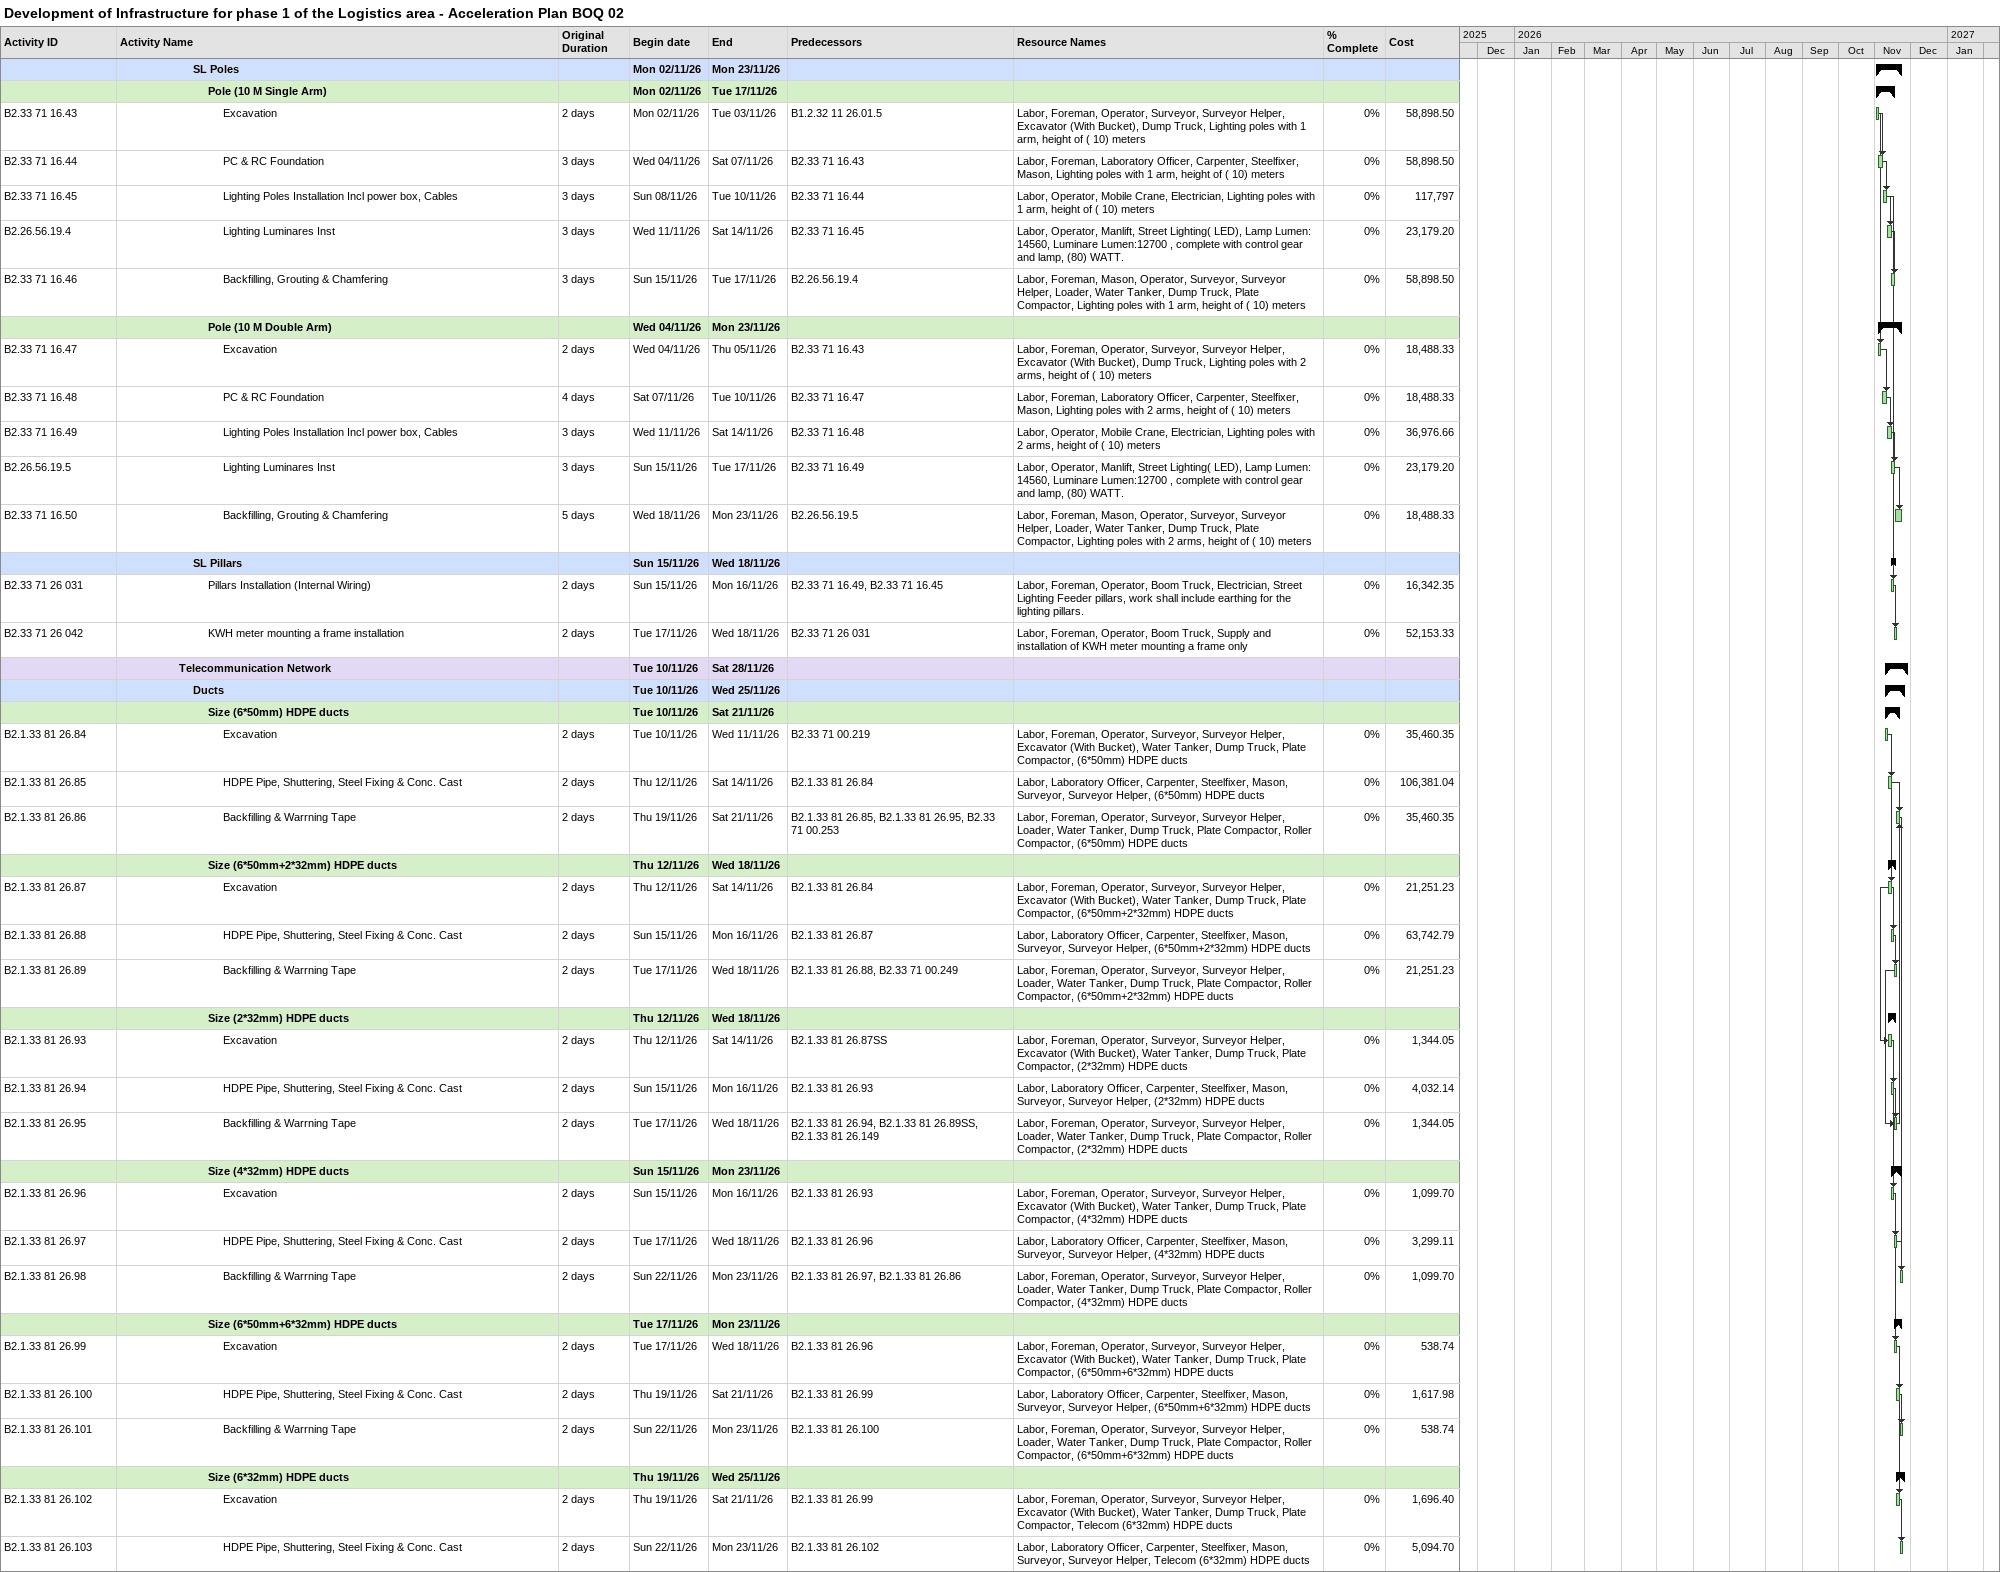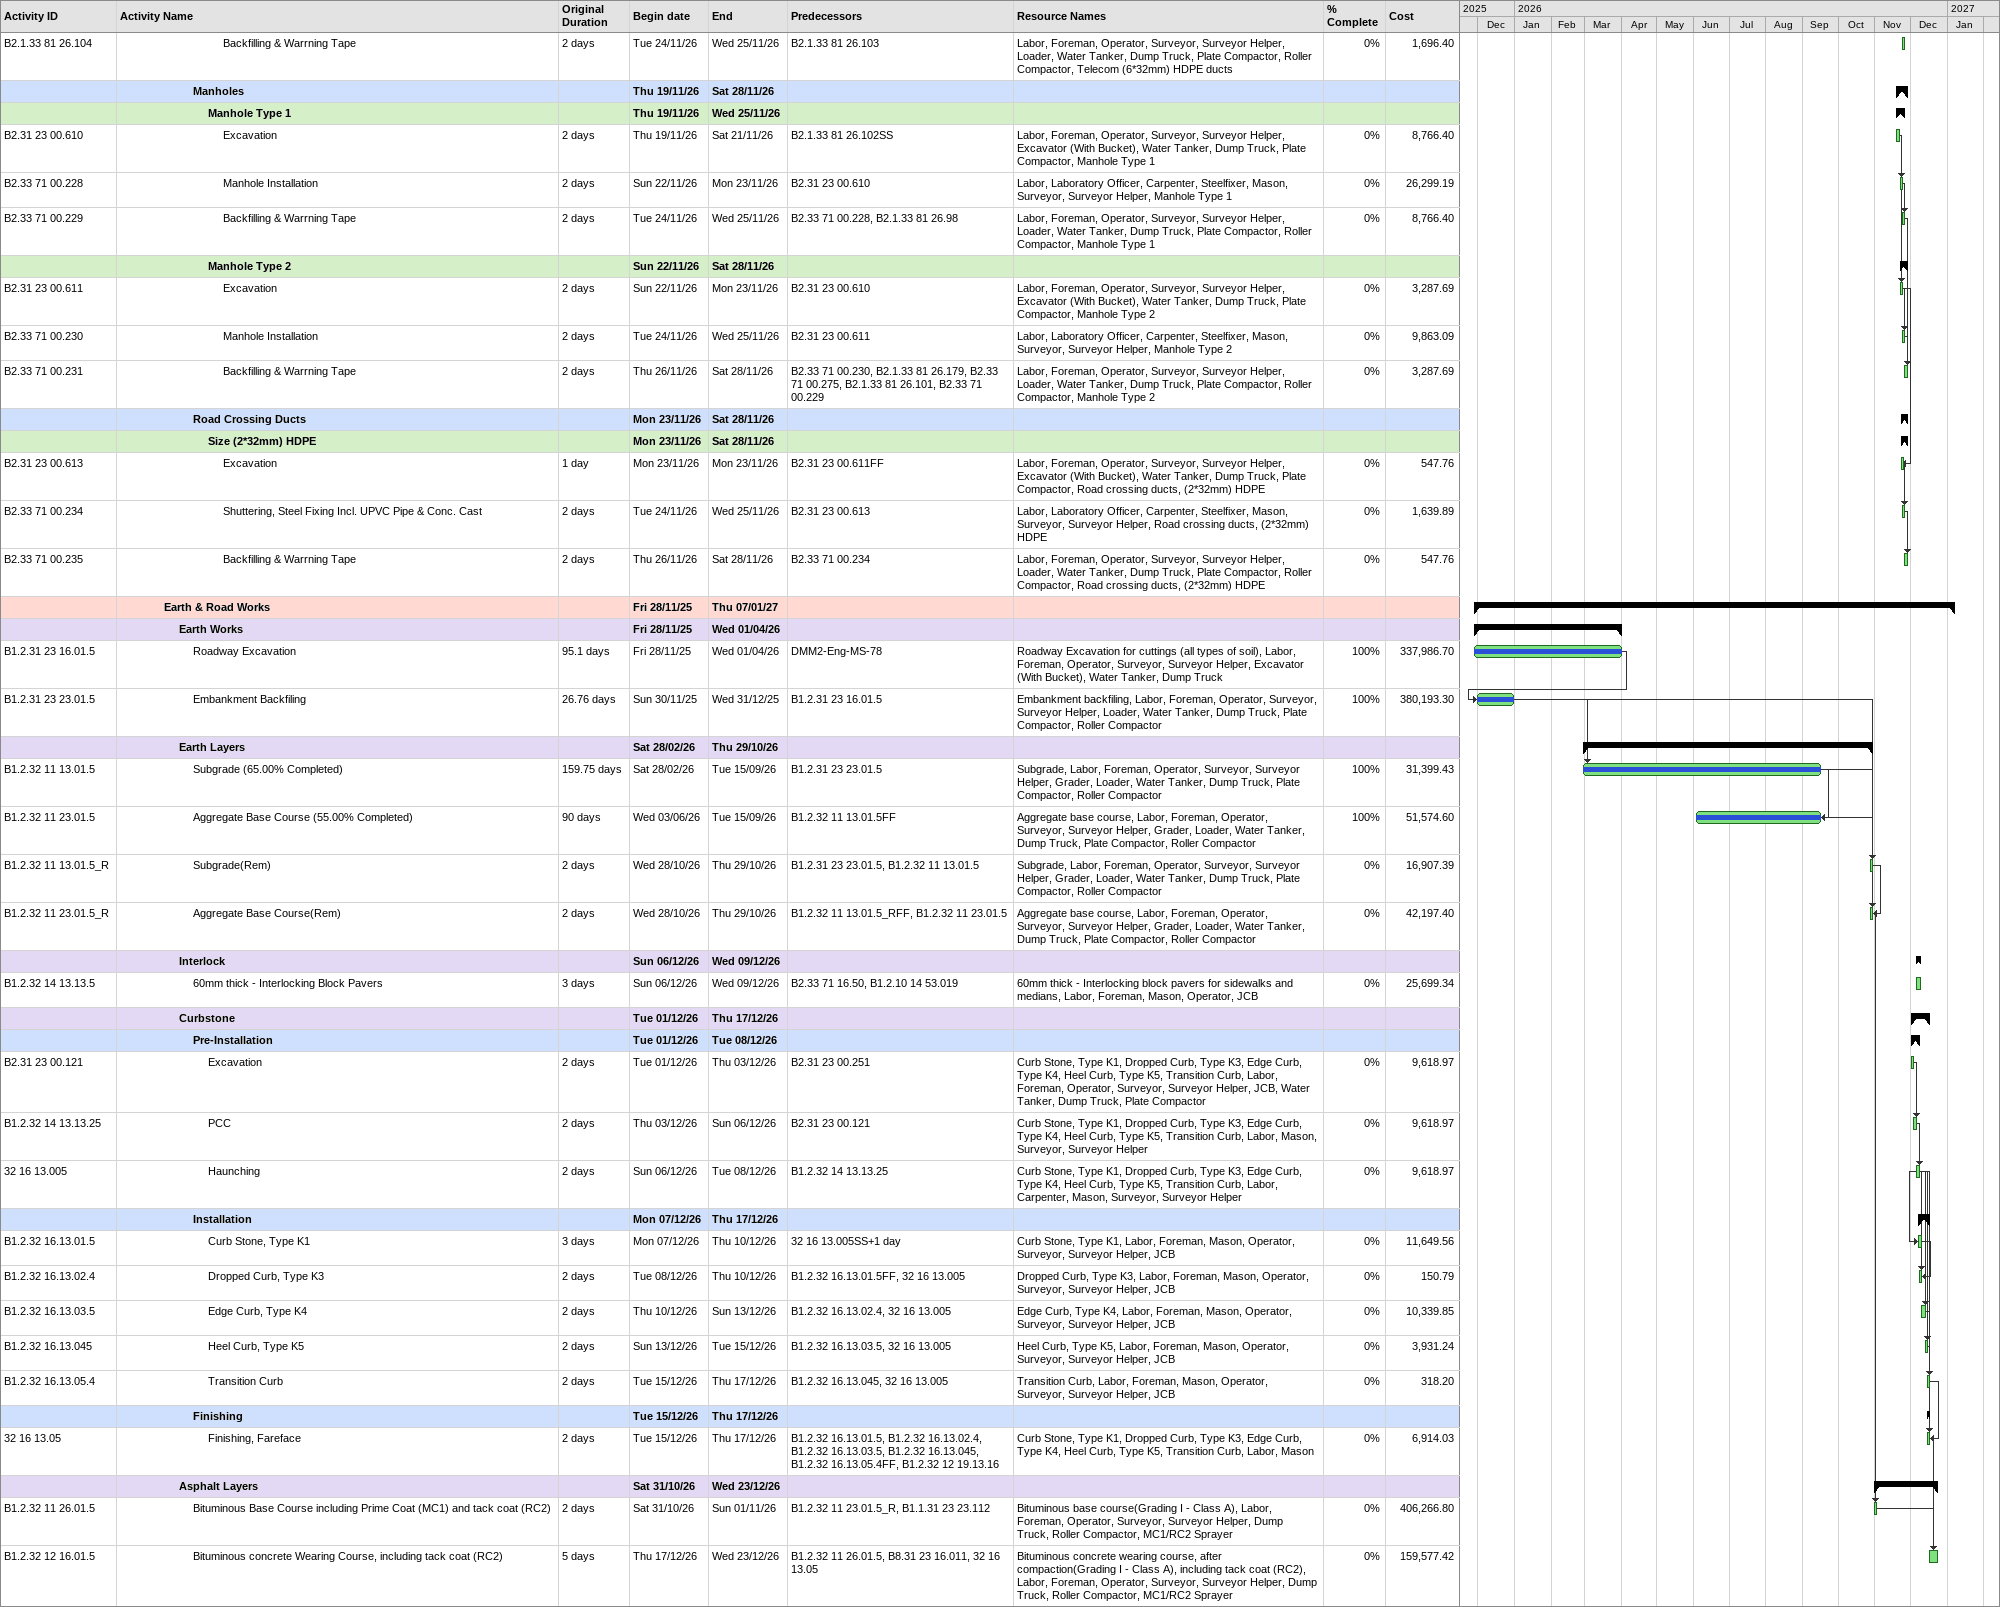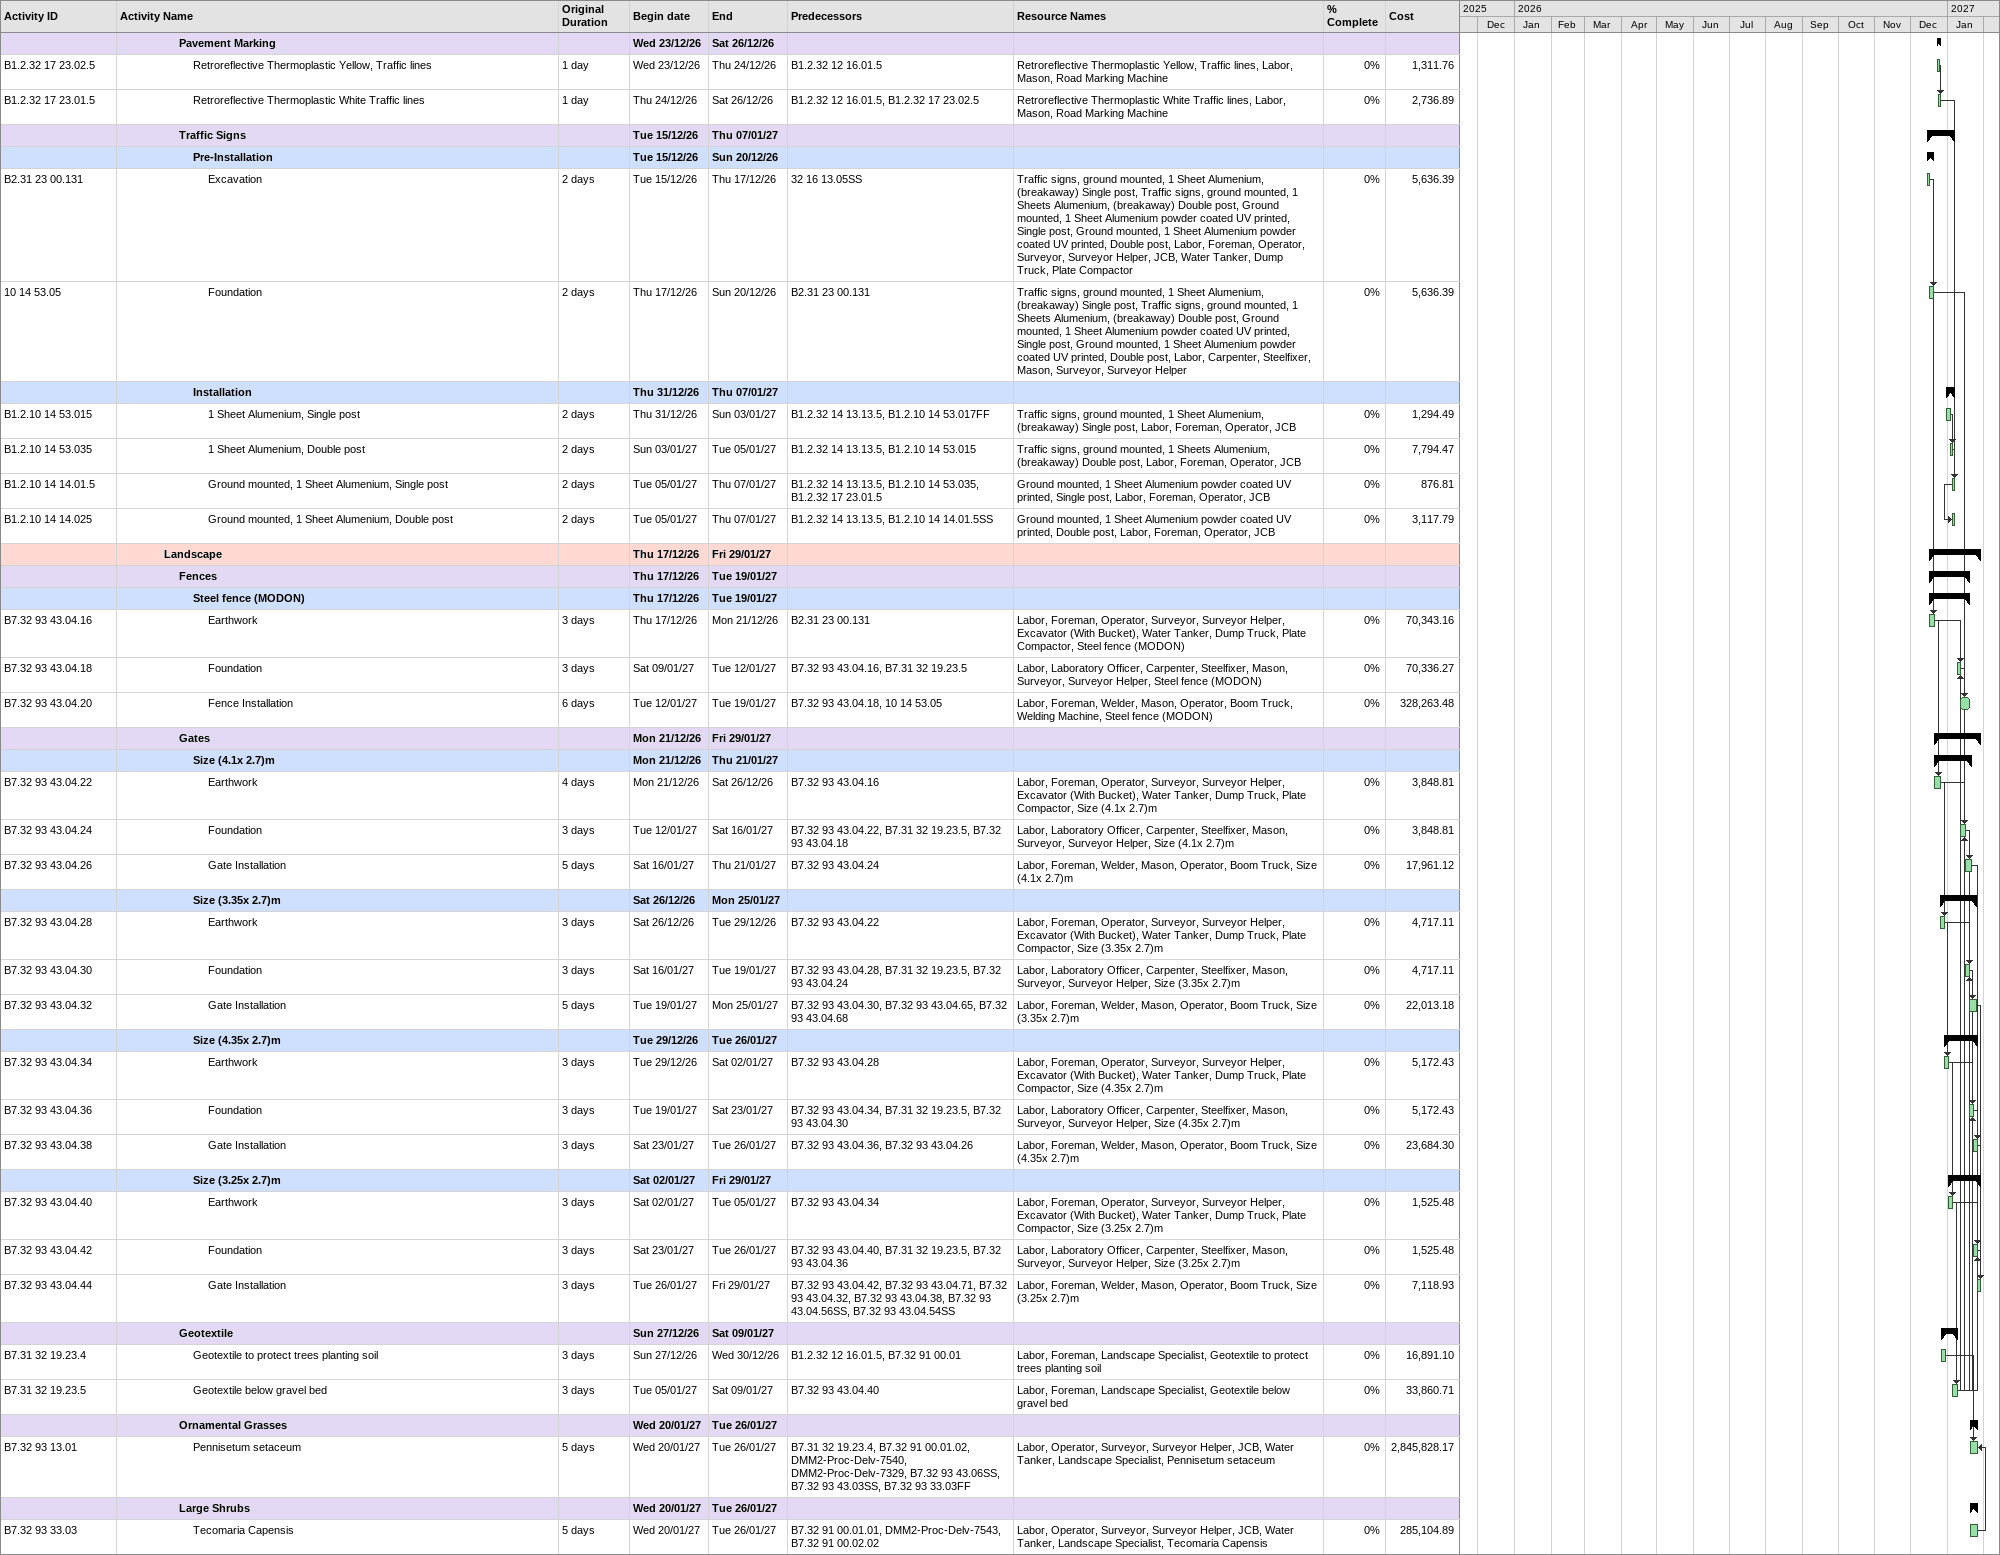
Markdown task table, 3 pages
Development of Infrastructure for phase 1 of the Logistics area - Acceleration Plan BOQ 02

| ID | Level | Task | Original duration | Start | Finish | Predecessors | Resources | % complete | Cost |
|---|---|---|---|---|---|---|---|---|---|
|  | 6 | **SL Poles** |  | 2026-11-02 | 2026-11-23 |  |  |  |  |
|  | 7 | **Pole (10 M Single Arm)** |  | 2026-11-02 | 2026-11-17 |  |  |  |  |
| B2.33 71 16.43 | 8 | Excavation | 2d | 2026-11-02 | 2026-11-03 | B1.2.32 11 26.01.5 | Labor, Foreman, Operator, Surveyor, Surveyor Helper, Excavator (With Bucket), Dump Truck, Lighting poles with 1 arm, height of ( 10) meters | 0 | 58898.50 |
| B2.33 71 16.44 | 8 | PC & RC Foundation | 3d | 2026-11-04 | 2026-11-07 | B2.33 71 16.43 | Labor, Foreman, Laboratory Officer, Carpenter, Steelfixer, Mason, Lighting poles with 1 arm, height of ( 10) meters | 0 | 58898.50 |
| B2.33 71 16.45 | 8 | Lighting Poles Installation Incl power box, Cables | 3d | 2026-11-08 | 2026-11-10 | B2.33 71 16.44 | Labor, Operator, Mobile Crane, Electrician, Lighting poles with 1 arm, height of ( 10) meters | 0 | 117797 |
| B2.26.56.19.4 | 8 | Lighting Luminares Inst | 3d | 2026-11-11 | 2026-11-14 | B2.33 71 16.45 | Labor, Operator, Manlift, Street Lighting( LED), Lamp Lumen: 14560, Luminare Lumen:12700 , complete with control gear and lamp, (80) WATT. | 0 | 23179.20 |
| B2.33 71 16.46 | 8 | Backfilling, Grouting & Chamfering | 3d | 2026-11-15 | 2026-11-17 | B2.26.56.19.4 | Labor, Foreman, Mason, Operator, Surveyor, Surveyor Helper, Loader, Water Tanker, Dump Truck, Plate Compactor, Lighting poles with 1 arm, height of ( 10) meters | 0 | 58898.50 |
|  | 7 | **Pole (10 M Double Arm)** |  | 2026-11-04 | 2026-11-23 |  |  |  |  |
| B2.33 71 16.47 | 8 | Excavation | 2d | 2026-11-04 | 2026-11-05 | B2.33 71 16.43 | Labor, Foreman, Operator, Surveyor, Surveyor Helper, Excavator (With Bucket), Dump Truck, Lighting poles with 2 arms, height of ( 10) meters | 0 | 18488.33 |
| B2.33 71 16.48 | 8 | PC & RC Foundation | 4d | 2026-11-07 | 2026-11-10 | B2.33 71 16.47 | Labor, Foreman, Laboratory Officer, Carpenter, Steelfixer, Mason, Lighting poles with 2 arms, height of ( 10) meters | 0 | 18488.33 |
| B2.33 71 16.49 | 8 | Lighting Poles Installation Incl power box, Cables | 3d | 2026-11-11 | 2026-11-14 | B2.33 71 16.48 | Labor, Operator, Mobile Crane, Electrician, Lighting poles with 2 arms, height of ( 10) meters | 0 | 36976.66 |
| B2.26.56.19.5 | 8 | Lighting Luminares Inst | 3d | 2026-11-15 | 2026-11-17 | B2.33 71 16.49 | Labor, Operator, Manlift, Street Lighting( LED), Lamp Lumen: 14560, Luminare Lumen:12700 , complete with control gear and lamp, (80) WATT. | 0 | 23179.20 |
| B2.33 71 16.50 | 8 | Backfilling, Grouting & Chamfering | 5d | 2026-11-18 | 2026-11-23 | B2.26.56.19.5 | Labor, Foreman, Mason, Operator, Surveyor, Surveyor Helper, Loader, Water Tanker, Dump Truck, Plate Compactor, Lighting poles with 2 arms, height of ( 10) meters | 0 | 18488.33 |
|  | 6 | **SL Pillars** |  | 2026-11-15 | 2026-11-18 |  |  |  |  |
| B2.33 71 26 031 | 7 | Pillars Installation (Internal Wiring) | 2d | 2026-11-15 | 2026-11-16 | B2.33 71 16.49, B2.33 71 16.45 | Labor, Foreman, Operator, Boom Truck, Electrician, Street Lighting Feeder pillars, work shall include earthing for the lighting pillars. | 0 | 16342.35 |
| B2.33 71 26 042 | 7 | KWH meter mounting a frame installation | 2d | 2026-11-17 | 2026-11-18 | B2.33 71 26 031 | Labor, Foreman, Operator, Boom Truck, Supply and installation of KWH meter mounting a frame only | 0 | 52153.33 |
|  | 5 | **Telecommunication Network** |  | 2026-11-10 | 2026-11-28 |  |  |  |  |
|  | 6 | **Ducts** |  | 2026-11-10 | 2026-11-25 |  |  |  |  |
|  | 7 | **Size (6*50mm) HDPE ducts** |  | 2026-11-10 | 2026-11-21 |  |  |  |  |
| B2.1.33 81 26.84 | 8 | Excavation | 2d | 2026-11-10 | 2026-11-11 | B2.33 71 00.219 | Labor, Foreman, Operator, Surveyor, Surveyor Helper, Excavator (With Bucket), Water Tanker, Dump Truck, Plate Compactor, (6*50mm) HDPE ducts | 0 | 35460.35 |
| B2.1.33 81 26.85 | 8 | HDPE Pipe, Shuttering, Steel Fixing & Conc. Cast | 2d | 2026-11-12 | 2026-11-14 | B2.1.33 81 26.84 | Labor, Laboratory Officer, Carpenter, Steelfixer, Mason, Surveyor, Surveyor Helper, (6*50mm) HDPE ducts | 0 | 106381.04 |
| B2.1.33 81 26.86 | 8 | Backfilling & Warrning Tape | 2d | 2026-11-19 | 2026-11-21 | B2.1.33 81 26.85, B2.1.33 81 26.95, B2.33 71 00.253 | Labor, Foreman, Operator, Surveyor, Surveyor Helper, Loader, Water Tanker, Dump Truck, Plate Compactor, Roller Compactor, (6*50mm) HDPE ducts | 0 | 35460.35 |
|  | 7 | **Size (6*50mm+2*32mm) HDPE ducts** |  | 2026-11-12 | 2026-11-18 |  |  |  |  |
| B2.1.33 81 26.87 | 8 | Excavation | 2d | 2026-11-12 | 2026-11-14 | B2.1.33 81 26.84 | Labor, Foreman, Operator, Surveyor, Surveyor Helper, Excavator (With Bucket), Water Tanker, Dump Truck, Plate Compactor, (6*50mm+2*32mm) HDPE ducts | 0 | 21251.23 |
| B2.1.33 81 26.88 | 8 | HDPE Pipe, Shuttering, Steel Fixing & Conc. Cast | 2d | 2026-11-15 | 2026-11-16 | B2.1.33 81 26.87 | Labor, Laboratory Officer, Carpenter, Steelfixer, Mason, Surveyor, Surveyor Helper, (6*50mm+2*32mm) HDPE ducts | 0 | 63742.79 |
| B2.1.33 81 26.89 | 8 | Backfilling & Warrning Tape | 2d | 2026-11-17 | 2026-11-18 | B2.1.33 81 26.88, B2.33 71 00.249 | Labor, Foreman, Operator, Surveyor, Surveyor Helper, Loader, Water Tanker, Dump Truck, Plate Compactor, Roller Compactor, (6*50mm+2*32mm) HDPE ducts | 0 | 21251.23 |
|  | 7 | **Size (2*32mm) HDPE ducts** |  | 2026-11-12 | 2026-11-18 |  |  |  |  |
| B2.1.33 81 26.93 | 8 | Excavation | 2d | 2026-11-12 | 2026-11-14 | B2.1.33 81 26.87SS | Labor, Foreman, Operator, Surveyor, Surveyor Helper, Excavator (With Bucket), Water Tanker, Dump Truck, Plate Compactor, (2*32mm) HDPE ducts | 0 | 1344.05 |
| B2.1.33 81 26.94 | 8 | HDPE Pipe, Shuttering, Steel Fixing & Conc. Cast | 2d | 2026-11-15 | 2026-11-16 | B2.1.33 81 26.93 | Labor, Laboratory Officer, Carpenter, Steelfixer, Mason, Surveyor, Surveyor Helper, (2*32mm) HDPE ducts | 0 | 4032.14 |
| B2.1.33 81 26.95 | 8 | Backfilling & Warrning Tape | 2d | 2026-11-17 | 2026-11-18 | B2.1.33 81 26.94, B2.1.33 81 26.89SS, B2.1.33 81 26.149 | Labor, Foreman, Operator, Surveyor, Surveyor Helper, Loader, Water Tanker, Dump Truck, Plate Compactor, Roller Compactor, (2*32mm) HDPE ducts | 0 | 1344.05 |
|  | 7 | **Size (4*32mm) HDPE ducts** |  | 2026-11-15 | 2026-11-23 |  |  |  |  |
| B2.1.33 81 26.96 | 8 | Excavation | 2d | 2026-11-15 | 2026-11-16 | B2.1.33 81 26.93 | Labor, Foreman, Operator, Surveyor, Surveyor Helper, Excavator (With Bucket), Water Tanker, Dump Truck, Plate Compactor, (4*32mm) HDPE ducts | 0 | 1099.70 |
| B2.1.33 81 26.97 | 8 | HDPE Pipe, Shuttering, Steel Fixing & Conc. Cast | 2d | 2026-11-17 | 2026-11-18 | B2.1.33 81 26.96 | Labor, Laboratory Officer, Carpenter, Steelfixer, Mason, Surveyor, Surveyor Helper, (4*32mm) HDPE ducts | 0 | 3299.11 |
| B2.1.33 81 26.98 | 8 | Backfilling & Warrning Tape | 2d | 2026-11-22 | 2026-11-23 | B2.1.33 81 26.97, B2.1.33 81 26.86 | Labor, Foreman, Operator, Surveyor, Surveyor Helper, Loader, Water Tanker, Dump Truck, Plate Compactor, Roller Compactor, (4*32mm) HDPE ducts | 0 | 1099.70 |
|  | 7 | **Size (6*50mm+6*32mm) HDPE ducts** |  | 2026-11-17 | 2026-11-23 |  |  |  |  |
| B2.1.33 81 26.99 | 8 | Excavation | 2d | 2026-11-17 | 2026-11-18 | B2.1.33 81 26.96 | Labor, Foreman, Operator, Surveyor, Surveyor Helper, Excavator (With Bucket), Water Tanker, Dump Truck, Plate Compactor, (6*50mm+6*32mm) HDPE ducts | 0 | 538.74 |
| B2.1.33 81 26.100 | 8 | HDPE Pipe, Shuttering, Steel Fixing & Conc. Cast | 2d | 2026-11-19 | 2026-11-21 | B2.1.33 81 26.99 | Labor, Laboratory Officer, Carpenter, Steelfixer, Mason, Surveyor, Surveyor Helper, (6*50mm+6*32mm) HDPE ducts | 0 | 1617.98 |
| B2.1.33 81 26.101 | 8 | Backfilling & Warrning Tape | 2d | 2026-11-22 | 2026-11-23 | B2.1.33 81 26.100 | Labor, Foreman, Operator, Surveyor, Surveyor Helper, Loader, Water Tanker, Dump Truck, Plate Compactor, Roller Compactor, (6*50mm+6*32mm) HDPE ducts | 0 | 538.74 |
|  | 7 | **Size (6*32mm) HDPE ducts** |  | 2026-11-19 | 2026-11-25 |  |  |  |  |
| B2.1.33 81 26.102 | 8 | Excavation | 2d | 2026-11-19 | 2026-11-21 | B2.1.33 81 26.99 | Labor, Foreman, Operator, Surveyor, Surveyor Helper, Excavator (With Bucket), Water Tanker, Dump Truck, Plate Compactor, Telecom (6*32mm) HDPE ducts | 0 | 1696.40 |
| B2.1.33 81 26.103 | 8 | HDPE Pipe, Shuttering, Steel Fixing & Conc. Cast | 2d | 2026-11-22 | 2026-11-23 | B2.1.33 81 26.102 | Labor, Laboratory Officer, Carpenter, Steelfixer, Mason, Surveyor, Surveyor Helper, Telecom (6*32mm) HDPE ducts | 0 | 5094.70 |
| B2.1.33 81 26.104 | 8 | Backfilling & Warrning Tape | 2d | 2026-11-24 | 2026-11-25 | B2.1.33 81 26.103 | Labor, Foreman, Operator, Surveyor, Surveyor Helper, Loader, Water Tanker, Dump Truck, Plate Compactor, Roller Compactor, Telecom (6*32mm) HDPE ducts | 0 | 1696.40 |
|  | 6 | **Manholes** |  | 2026-11-19 | 2026-11-28 |  |  |  |  |
|  | 7 | **Manhole Type 1** |  | 2026-11-19 | 2026-11-25 |  |  |  |  |
| B2.31 23 00.610 | 8 | Excavation | 2d | 2026-11-19 | 2026-11-21 | B2.1.33 81 26.102SS | Labor, Foreman, Operator, Surveyor, Surveyor Helper, Excavator (With Bucket), Water Tanker, Dump Truck, Plate Compactor, Manhole Type 1 | 0 | 8766.40 |
| B2.33 71 00.228 | 8 | Manhole Installation | 2d | 2026-11-22 | 2026-11-23 | B2.31 23 00.610 | Labor, Laboratory Officer, Carpenter, Steelfixer, Mason, Surveyor, Surveyor Helper, Manhole Type 1 | 0 | 26299.19 |
| B2.33 71 00.229 | 8 | Backfilling & Warrning Tape | 2d | 2026-11-24 | 2026-11-25 | B2.33 71 00.228, B2.1.33 81 26.98 | Labor, Foreman, Operator, Surveyor, Surveyor Helper, Loader, Water Tanker, Dump Truck, Plate Compactor, Roller Compactor, Manhole Type 1 | 0 | 8766.40 |
|  | 7 | **Manhole Type 2** |  | 2026-11-22 | 2026-11-28 |  |  |  |  |
| B2.31 23 00.611 | 8 | Excavation | 2d | 2026-11-22 | 2026-11-23 | B2.31 23 00.610 | Labor, Foreman, Operator, Surveyor, Surveyor Helper, Excavator (With Bucket), Water Tanker, Dump Truck, Plate Compactor, Manhole Type 2 | 0 | 3287.69 |
| B2.33 71 00.230 | 8 | Manhole Installation | 2d | 2026-11-24 | 2026-11-25 | B2.31 23 00.611 | Labor, Laboratory Officer, Carpenter, Steelfixer, Mason, Surveyor, Surveyor Helper, Manhole Type 2 | 0 | 9863.09 |
| B2.33 71 00.231 | 8 | Backfilling & Warrning Tape | 2d | 2026-11-26 | 2026-11-28 | B2.33 71 00.230, B2.1.33 81 26.179, B2.33 71 00.275, B2.1.33 81 26.101, B2.33 71 00.229 | Labor, Foreman, Operator, Surveyor, Surveyor Helper, Loader, Water Tanker, Dump Truck, Plate Compactor, Roller Compactor, Manhole Type 2 | 0 | 3287.69 |
|  | 6 | **Road Crossing Ducts** |  | 2026-11-23 | 2026-11-28 |  |  |  |  |
|  | 7 | **Size (2*32mm) HDPE** |  | 2026-11-23 | 2026-11-28 |  |  |  |  |
| B2.31 23 00.613 | 8 | Excavation | 1d | 2026-11-23 | 2026-11-23 | B2.31 23 00.611FF | Labor, Foreman, Operator, Surveyor, Surveyor Helper, Excavator (With Bucket), Water Tanker, Dump Truck, Plate Compactor, Road crossing ducts, (2*32mm) HDPE | 0 | 547.76 |
| B2.33 71 00.234 | 8 | Shuttering, Steel Fixing Incl. UPVC Pipe & Conc. Cast | 2d | 2026-11-24 | 2026-11-25 | B2.31 23 00.613 | Labor, Laboratory Officer, Carpenter, Steelfixer, Mason, Surveyor, Surveyor Helper, Road crossing ducts, (2*32mm) HDPE | 0 | 1639.89 |
| B2.33 71 00.235 | 8 | Backfilling & Warrning Tape | 2d | 2026-11-26 | 2026-11-28 | B2.33 71 00.234 | Labor, Foreman, Operator, Surveyor, Surveyor Helper, Loader, Water Tanker, Dump Truck, Plate Compactor, Roller Compactor, Road crossing ducts, (2*32mm) HDPE | 0 | 547.76 |
|  | 4 | **Earth & Road Works** |  | 2025-11-28 | 2027-01-07 |  |  |  |  |
|  | 5 | **Earth Works** |  | 2025-11-28 | 2026-04-01 |  |  |  |  |
| B1.2.31 23 16.01.5 | 6 | Roadway Excavation | 95.1d | 2025-11-28 | 2026-04-01 | DMM2-Eng-MS-78 | Roadway Excavation for cuttings (all types of soil), Labor, Foreman, Operator, Surveyor, Surveyor Helper, Excavator (With Bucket), Water Tanker, Dump Truck | 100 | 337986.70 |
| B1.2.31 23 23.01.5 | 6 | Embankment Backfiling | 26.76d | 2025-11-30 | 2025-12-31 | B1.2.31 23 16.01.5 | Embankment backfiling, Labor, Foreman, Operator, Surveyor, Surveyor Helper, Loader, Water Tanker, Dump Truck, Plate Compactor, Roller Compactor | 100 | 380193.30 |
|  | 5 | **Earth Layers** |  | 2026-02-28 | 2026-10-29 |  |  |  |  |
| B1.2.32 11 13.01.5 | 6 | Subgrade (65.00% Completed) | 159.75d | 2026-02-28 | 2026-09-15 | B1.2.31 23 23.01.5 | Subgrade, Labor, Foreman, Operator, Surveyor, Surveyor Helper, Grader, Loader, Water Tanker, Dump Truck, Plate Compactor, Roller Compactor | 100 | 31399.43 |
| B1.2.32 11 23.01.5 | 6 | Aggregate Base Course (55.00% Completed) | 90d | 2026-06-03 | 2026-09-15 | B1.2.32 11 13.01.5FF | Aggregate base course, Labor, Foreman, Operator, Surveyor, Surveyor Helper, Grader, Loader, Water Tanker, Dump Truck, Plate Compactor, Roller Compactor | 100 | 51574.60 |
| B1.2.32 11 13.01.5_R | 6 | Subgrade(Rem) | 2d | 2026-10-28 | 2026-10-29 | B1.2.31 23 23.01.5, B1.2.32 11 13.01.5 | Subgrade, Labor, Foreman, Operator, Surveyor, Surveyor Helper, Grader, Loader, Water Tanker, Dump Truck, Plate Compactor, Roller Compactor | 0 | 16907.39 |
| B1.2.32 11 23.01.5_R | 6 | Aggregate Base Course(Rem) | 2d | 2026-10-28 | 2026-10-29 | B1.2.32 11 13.01.5_RFF, B1.2.32 11 23.01.5 | Aggregate base course, Labor, Foreman, Operator, Surveyor, Surveyor Helper, Grader, Loader, Water Tanker, Dump Truck, Plate Compactor, Roller Compactor | 0 | 42197.40 |
|  | 5 | **Interlock** |  | 2026-12-06 | 2026-12-09 |  |  |  |  |
| B1.2.32 14 13.13.5 | 6 | 60mm thick - Interlocking Block Pavers | 3d | 2026-12-06 | 2026-12-09 | B2.33 71 16.50, B1.2.10 14 53.019 | 60mm thick - Interlocking block pavers for sidewalks and medians, Labor, Foreman, Mason, Operator, JCB | 0 | 25699.34 |
|  | 5 | **Curbstone** |  | 2026-12-01 | 2026-12-17 |  |  |  |  |
|  | 6 | **Pre-Installation** |  | 2026-12-01 | 2026-12-08 |  |  |  |  |
| B2.31 23 00.121 | 7 | Excavation | 2d | 2026-12-01 | 2026-12-03 | B2.31 23 00.251 | Curb Stone, Type K1, Dropped Curb, Type K3, Edge Curb, Type K4, Heel Curb, Type K5, Transition Curb, Labor, Foreman, Operator, Surveyor, Surveyor Helper, JCB, Water Tanker, Dump Truck, Plate Compactor | 0 | 9618.97 |
| B1.2.32 14 13.13.25 | 7 | PCC | 2d | 2026-12-03 | 2026-12-06 | B2.31 23 00.121 | Curb Stone, Type K1, Dropped Curb, Type K3, Edge Curb, Type K4, Heel Curb, Type K5, Transition Curb, Labor, Mason, Surveyor, Surveyor Helper | 0 | 9618.97 |
| 32 16 13.005 | 7 | Haunching | 2d | 2026-12-06 | 2026-12-08 | B1.2.32 14 13.13.25 | Curb Stone, Type K1, Dropped Curb, Type K3, Edge Curb, Type K4, Heel Curb, Type K5, Transition Curb, Labor, Carpenter, Mason, Surveyor, Surveyor Helper | 0 | 9618.97 |
|  | 6 | **Installation** |  | 2026-12-07 | 2026-12-17 |  |  |  |  |
| B1.2.32 16.13.01.5 | 7 | Curb Stone, Type K1 | 3d | 2026-12-07 | 2026-12-10 | 32 16 13.005SS+1d | Curb Stone, Type K1, Labor, Foreman, Mason, Operator, Surveyor, Surveyor Helper, JCB | 0 | 11649.56 |
| B1.2.32 16.13.02.4 | 7 | Dropped Curb, Type K3 | 2d | 2026-12-08 | 2026-12-10 | B1.2.32 16.13.01.5FF, 32 16 13.005 | Dropped Curb, Type K3, Labor, Foreman, Mason, Operator, Surveyor, Surveyor Helper, JCB | 0 | 150.79 |
| B1.2.32 16.13.03.5 | 7 | Edge Curb, Type K4 | 2d | 2026-12-10 | 2026-12-13 | B1.2.32 16.13.02.4, 32 16 13.005 | Edge Curb, Type K4, Labor, Foreman, Mason, Operator, Surveyor, Surveyor Helper, JCB | 0 | 10339.85 |
| B1.2.32 16.13.045 | 7 | Heel Curb, Type K5 | 2d | 2026-12-13 | 2026-12-15 | B1.2.32 16.13.03.5, 32 16 13.005 | Heel Curb, Type K5, Labor, Foreman, Mason, Operator, Surveyor, Surveyor Helper, JCB | 0 | 3931.24 |
| B1.2.32 16.13.05.4 | 7 | Transition Curb | 2d | 2026-12-15 | 2026-12-17 | B1.2.32 16.13.045, 32 16 13.005 | Transition Curb, Labor, Foreman, Mason, Operator, Surveyor, Surveyor Helper, JCB | 0 | 318.20 |
|  | 6 | **Finishing** |  | 2026-12-15 | 2026-12-17 |  |  |  |  |
| 32 16 13.05 | 7 | Finishing, Fareface | 2d | 2026-12-15 | 2026-12-17 | B1.2.32 16.13.01.5, B1.2.32 16.13.02.4, B1.2.32 16.13.03.5, B1.2.32 16.13.045, B1.2.32 16.13.05.4FF, B1.2.32 12 19.13.16 | Curb Stone, Type K1, Dropped Curb, Type K3, Edge Curb, Type K4, Heel Curb, Type K5, Transition Curb, Labor, Mason | 0 | 6914.03 |
|  | 5 | **Asphalt Layers** |  | 2026-10-31 | 2026-12-23 |  |  |  |  |
| B1.2.32 11 26.01.5 | 6 | Bituminous Base Course including Prime Coat (MC1) and tack coat (RC2) | 2d | 2026-10-31 | 2026-11-01 | B1.2.32 11 23.01.5_R, B1.1.31 23 23.112 | Bituminous base course(Grading I - Class A), Labor, Foreman, Operator, Surveyor, Surveyor Helper, Dump Truck, Roller Compactor, MC1/RC2 Sprayer | 0 | 406266.80 |
| B1.2.32 12 16.01.5 | 6 | Bituminous concrete Wearing Course, including tack coat (RC2) | 5d | 2026-12-17 | 2026-12-23 | B1.2.32 11 26.01.5, B8.31 23 16.011, 32 16 13.05 | Bituminous concrete wearing course, after compaction(Grading I - Class A), including tack coat (RC2), Labor, Foreman, Operator, Surveyor, Surveyor Helper, Dump Truck, Roller Compactor, MC1/RC2 Sprayer | 0 | 159577.42 |
|  | 5 | **Pavement Marking** |  | 2026-12-23 | 2026-12-26 |  |  |  |  |
| B1.2.32 17 23.02.5 | 6 | Retroreflective Thermoplastic Yellow, Traffic lines | 1d | 2026-12-23 | 2026-12-24 | B1.2.32 12 16.01.5 | Retroreflective Thermoplastic Yellow, Traffic lines, Labor, Mason, Road Marking Machine | 0 | 1311.76 |
| B1.2.32 17 23.01.5 | 6 | Retroreflective Thermoplastic White Traffic lines | 1d | 2026-12-24 | 2026-12-26 | B1.2.32 12 16.01.5, B1.2.32 17 23.02.5 | Retroreflective Thermoplastic White Traffic lines, Labor, Mason, Road Marking Machine | 0 | 2736.89 |
|  | 5 | **Traffic Signs** |  | 2026-12-15 | 2027-01-07 |  |  |  |  |
|  | 6 | **Pre-Installation** |  | 2026-12-15 | 2026-12-20 |  |  |  |  |
| B2.31 23 00.131 | 7 | Excavation | 2d | 2026-12-15 | 2026-12-17 | 32 16 13.05SS | Traffic signs, ground mounted, 1 Sheet Alumenium, (breakaway) Single post, Traffic signs, ground mounted, 1 Sheets Alumenium, (breakaway) Double post, Ground mounted, 1 Sheet Alumenium powder coated UV printed, Single post, Ground mounted, 1 Sheet Alumenium powder coated UV printed, Double post, Labor, Foreman, Operator, Surveyor, Surveyor Helper, JCB, Water Tanker, Dump Truck, Plate Compactor | 0 | 5636.39 |
| 10 14 53.05 | 7 | Foundation | 2d | 2026-12-17 | 2026-12-20 | B2.31 23 00.131 | Traffic signs, ground mounted, 1 Sheet Alumenium, (breakaway) Single post, Traffic signs, ground mounted, 1 Sheets Alumenium, (breakaway) Double post, Ground mounted, 1 Sheet Alumenium powder coated UV printed, Single post, Ground mounted, 1 Sheet Alumenium powder coated UV printed, Double post, Labor, Carpenter, Steelfixer, Mason, Surveyor, Surveyor Helper | 0 | 5636.39 |
|  | 6 | **Installation** |  | 2026-12-31 | 2027-01-07 |  |  |  |  |
| B1.2.10 14 53.015 | 7 | 1 Sheet Alumenium, Single post | 2d | 2026-12-31 | 2027-01-03 | B1.2.32 14 13.13.5, B1.2.10 14 53.017FF | Traffic signs, ground mounted, 1 Sheet Alumenium, (breakaway) Single post, Labor, Foreman, Operator, JCB | 0 | 1294.49 |
| B1.2.10 14 53.035 | 7 | 1 Sheet Alumenium, Double post | 2d | 2027-01-03 | 2027-01-05 | B1.2.32 14 13.13.5, B1.2.10 14 53.015 | Traffic signs, ground mounted, 1 Sheets Alumenium, (breakaway) Double post, Labor, Foreman, Operator, JCB | 0 | 7794.47 |
| B1.2.10 14 14.01.5 | 7 | Ground mounted, 1 Sheet Alumenium, Single post | 2d | 2027-01-05 | 2027-01-07 | B1.2.32 14 13.13.5, B1.2.10 14 53.035, B1.2.32 17 23.01.5 | Ground mounted, 1 Sheet Alumenium powder coated UV printed, Single post, Labor, Foreman, Operator, JCB | 0 | 876.81 |
| B1.2.10 14 14.025 | 7 | Ground mounted, 1 Sheet Alumenium, Double post | 2d | 2027-01-05 | 2027-01-07 | B1.2.32 14 13.13.5, B1.2.10 14 14.01.5SS | Ground mounted, 1 Sheet Alumenium powder coated UV printed, Double post, Labor, Foreman, Operator, JCB | 0 | 3117.79 |
|  | 4 | **Landscape** |  | 2026-12-17 | 2027-01-29 |  |  |  |  |
|  | 5 | **Fences** |  | 2026-12-17 | 2027-01-19 |  |  |  |  |
|  | 6 | **Steel fence (MODON)** |  | 2026-12-17 | 2027-01-19 |  |  |  |  |
| B7.32 93 43.04.16 | 7 | Earthwork | 3d | 2026-12-17 | 2026-12-21 | B2.31 23 00.131 | Labor, Foreman, Operator, Surveyor, Surveyor Helper, Excavator (With Bucket), Water Tanker, Dump Truck, Plate Compactor, Steel fence (MODON) | 0 | 70343.16 |
| B7.32 93 43.04.18 | 7 | Foundation | 3d | 2027-01-09 | 2027-01-12 | B7.32 93 43.04.16, B7.31 32 19.23.5 | Labor, Laboratory Officer, Carpenter, Steelfixer, Mason, Surveyor, Surveyor Helper, Steel fence (MODON) | 0 | 70336.27 |
| B7.32 93 43.04.20 | 7 | Fence Installation | 6d | 2027-01-12 | 2027-01-19 | B7.32 93 43.04.18, 10 14 53.05 | Labor, Foreman, Welder, Mason, Operator, Boom Truck, Welding Machine, Steel fence (MODON) | 0 | 328263.48 |
|  | 5 | **Gates** |  | 2026-12-21 | 2027-01-29 |  |  |  |  |
|  | 6 | **Size (4.1x 2.7)m** |  | 2026-12-21 | 2027-01-21 |  |  |  |  |
| B7.32 93 43.04.22 | 7 | Earthwork | 4d | 2026-12-21 | 2026-12-26 | B7.32 93 43.04.16 | Labor, Foreman, Operator, Surveyor, Surveyor Helper, Excavator (With Bucket), Water Tanker, Dump Truck, Plate Compactor, Size (4.1x 2.7)m | 0 | 3848.81 |
| B7.32 93 43.04.24 | 7 | Foundation | 3d | 2027-01-12 | 2027-01-16 | B7.32 93 43.04.22, B7.31 32 19.23.5, B7.32 93 43.04.18 | Labor, Laboratory Officer, Carpenter, Steelfixer, Mason, Surveyor, Surveyor Helper, Size (4.1x 2.7)m | 0 | 3848.81 |
| B7.32 93 43.04.26 | 7 | Gate Installation | 5d | 2027-01-16 | 2027-01-21 | B7.32 93 43.04.24 | Labor, Foreman, Welder, Mason, Operator, Boom Truck, Size (4.1x 2.7)m | 0 | 17961.12 |
|  | 6 | **Size (3.35x 2.7)m** |  | 2026-12-26 | 2027-01-25 |  |  |  |  |
| B7.32 93 43.04.28 | 7 | Earthwork | 3d | 2026-12-26 | 2026-12-29 | B7.32 93 43.04.22 | Labor, Foreman, Operator, Surveyor, Surveyor Helper, Excavator (With Bucket), Water Tanker, Dump Truck, Plate Compactor, Size (3.35x 2.7)m | 0 | 4717.11 |
| B7.32 93 43.04.30 | 7 | Foundation | 3d | 2027-01-16 | 2027-01-19 | B7.32 93 43.04.28, B7.31 32 19.23.5, B7.32 93 43.04.24 | Labor, Laboratory Officer, Carpenter, Steelfixer, Mason, Surveyor, Surveyor Helper, Size (3.35x 2.7)m | 0 | 4717.11 |
| B7.32 93 43.04.32 | 7 | Gate Installation | 5d | 2027-01-19 | 2027-01-25 | B7.32 93 43.04.30, B7.32 93 43.04.65, B7.32 93 43.04.68 | Labor, Foreman, Welder, Mason, Operator, Boom Truck, Size (3.35x 2.7)m | 0 | 22013.18 |
|  | 6 | **Size (4.35x 2.7)m** |  | 2026-12-29 | 2027-01-26 |  |  |  |  |
| B7.32 93 43.04.34 | 7 | Earthwork | 3d | 2026-12-29 | 2027-01-02 | B7.32 93 43.04.28 | Labor, Foreman, Operator, Surveyor, Surveyor Helper, Excavator (With Bucket), Water Tanker, Dump Truck, Plate Compactor, Size (4.35x 2.7)m | 0 | 5172.43 |
| B7.32 93 43.04.36 | 7 | Foundation | 3d | 2027-01-19 | 2027-01-23 | B7.32 93 43.04.34, B7.31 32 19.23.5, B7.32 93 43.04.30 | Labor, Laboratory Officer, Carpenter, Steelfixer, Mason, Surveyor, Surveyor Helper, Size (4.35x 2.7)m | 0 | 5172.43 |
| B7.32 93 43.04.38 | 7 | Gate Installation | 3d | 2027-01-23 | 2027-01-26 | B7.32 93 43.04.36, B7.32 93 43.04.26 | Labor, Foreman, Welder, Mason, Operator, Boom Truck, Size (4.35x 2.7)m | 0 | 23684.30 |
|  | 6 | **Size (3.25x 2.7)m** |  | 2027-01-02 | 2027-01-29 |  |  |  |  |
| B7.32 93 43.04.40 | 7 | Earthwork | 3d | 2027-01-02 | 2027-01-05 | B7.32 93 43.04.34 | Labor, Foreman, Operator, Surveyor, Surveyor Helper, Excavator (With Bucket), Water Tanker, Dump Truck, Plate Compactor, Size (3.25x 2.7)m | 0 | 1525.48 |
| B7.32 93 43.04.42 | 7 | Foundation | 3d | 2027-01-23 | 2027-01-26 | B7.32 93 43.04.40, B7.31 32 19.23.5, B7.32 93 43.04.36 | Labor, Laboratory Officer, Carpenter, Steelfixer, Mason, Surveyor, Surveyor Helper, Size (3.25x 2.7)m | 0 | 1525.48 |
| B7.32 93 43.04.44 | 7 | Gate Installation | 3d | 2027-01-26 | 2027-01-29 | B7.32 93 43.04.42, B7.32 93 43.04.71, B7.32 93 43.04.32, B7.32 93 43.04.38, B7.32 93 43.04.56SS, B7.32 93 43.04.54SS | Labor, Foreman, Welder, Mason, Operator, Boom Truck, Size (3.25x 2.7)m | 0 | 7118.93 |
|  | 5 | **Geotextile** |  | 2026-12-27 | 2027-01-09 |  |  |  |  |
| B7.31 32 19.23.4 | 6 | Geotextile to protect trees planting soil | 3d | 2026-12-27 | 2026-12-30 | B1.2.32 12 16.01.5, B7.32 91 00.01 | Labor, Foreman, Landscape Specialist, Geotextile to protect trees planting soil | 0 | 16891.10 |
| B7.31 32 19.23.5 | 6 | Geotextile below gravel bed | 3d | 2027-01-05 | 2027-01-09 | B7.32 93 43.04.40 | Labor, Foreman, Landscape Specialist, Geotextile below gravel bed | 0 | 33860.71 |
|  | 5 | **Ornamental Grasses** |  | 2027-01-20 | 2027-01-26 |  |  |  |  |
| B7.32 93 13.01 | 6 | Pennisetum setaceum | 5d | 2027-01-20 | 2027-01-26 | B7.31 32 19.23.4, B7.32 91 00.01.02, DMM2-Proc-Delv-7540, DMM2-Proc-Delv-7329, B7.32 93 43.06SS, B7.32 93 43.03SS, B7.32 93 33.03FF | Labor, Operator, Surveyor, Surveyor Helper, JCB, Water Tanker, Landscape Specialist, Pennisetum setaceum | 0 | 2845828.17 |
|  | 5 | **Large Shrubs** |  | 2027-01-20 | 2027-01-26 |  |  |  |  |
| B7.32 93 33.03 | 6 | Tecomaria Capensis | 5d | 2027-01-20 | 2027-01-26 | B7.32 91 00.01.01, DMM2-Proc-Delv-7543, B7.32 91 00.02.02 | Labor, Operator, Surveyor, Surveyor Helper, JCB, Water Tanker, Landscape Specialist, Tecomaria Capensis | 0 | 285104.89 |
